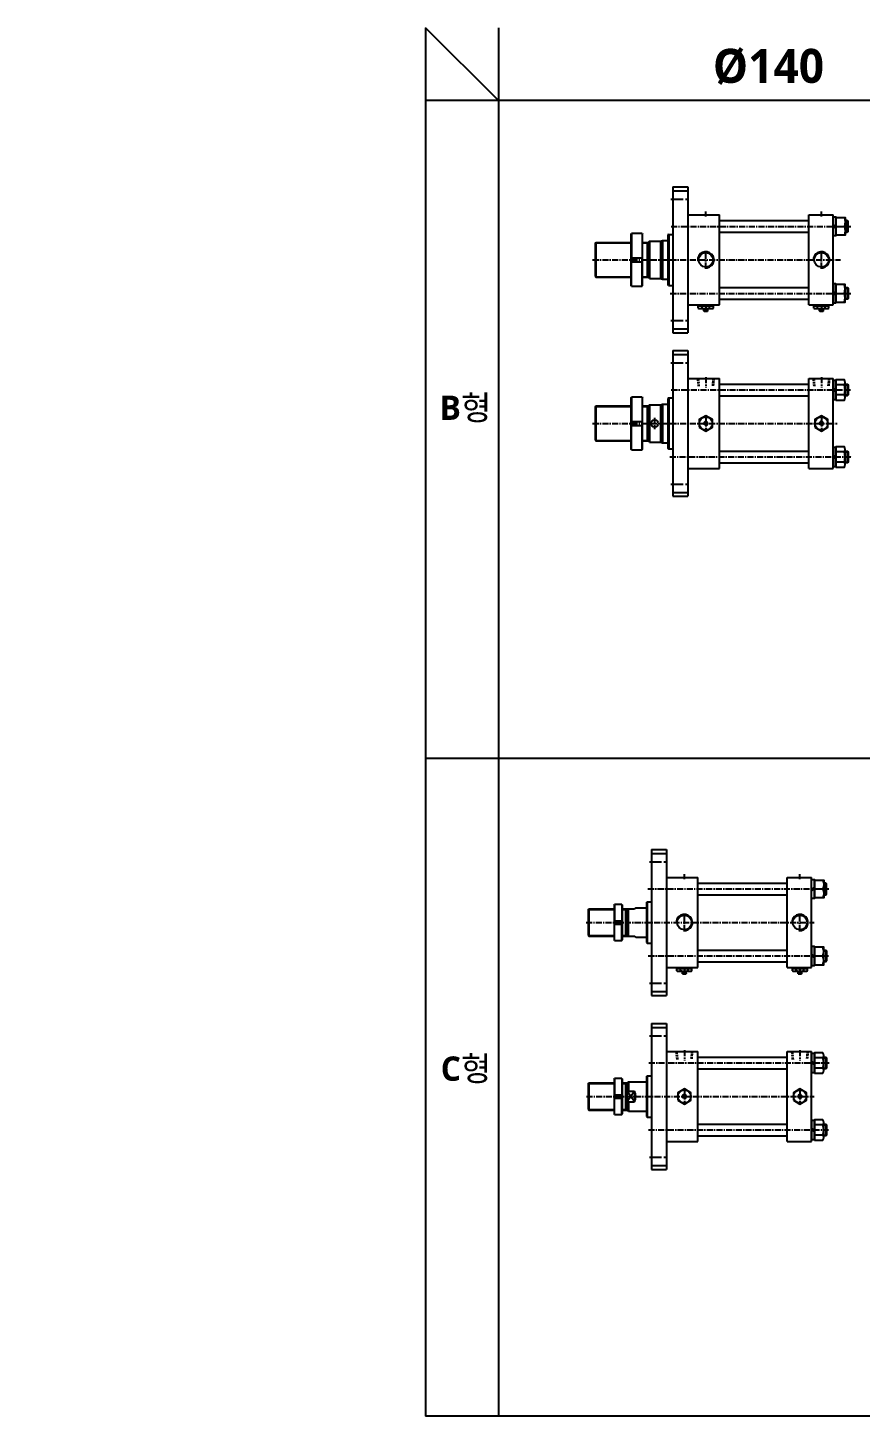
# Model space of a CAD drawing. Extents: x -819 to 9187, y 0 to 4541.
# Drawn here: x -819 to 895, y 0 to 2859 of the extents above; entities that cross this region are included whole.
import ezdxf

# ---------------------------------------------------------------- set-up
doc = ezdxf.new("R2010")
doc.units = 0
doc.header["$LTSCALE"] = 10
doc.header["$MEASUREMENT"] = 0
for name, pattern in [('CENTER', [2, 1.25, -0.25, 0.25, -0.25]), ('CENTERX2', [4, 2.5, -0.5, 0.5, -0.5]), ('HIDDEN', [0.375, 0.25, -0.125])]:
    doc.linetypes.add(name, pattern=pattern)
doc.layers.get('0').update_dxf_attribs({"linetype": 'CONTINUOUS'})
doc.layers.get('DEFPOINTS').update_dxf_attribs({"linetype": 'CONTINUOUS'})
for name, color, linetype in [('CEN', 1, 'CENTERX2'), ('ML', 7, 'CONTINUOUS'), ('THIN', 3, 'CONTINUOUS')]:
    doc.layers.add(name, color=color, linetype=linetype)
doc.styles.add('GHS', font='romans', dxfattribs={"bigfont": 'ghs'})
doc.styles.add('문자', font='romans.shx')

msp = doc.modelspace()

# ---------------------------------------------------------------- linework, layer by layer
for p, q in [((0, 2859.1), (0, 0)), ((150, 2709.1), (0, 2859.1)), ((150, 2859.1), (150, 0)), ((9187.2, 2709.1), (0, 2709.1)), ((9187.2, 1354.5), (0, 1354.5)), ((9187.2, 0), (0, 0))]:
    msp.add_line(p, q)
at = {"color": 7, "linetype": 'Continuous'}
for p, q in [((562.3, 2286.7), (562.3, 2288.7)), ((562.3, 2288.7), (591.5, 2288.7)), ((591.5, 2286.7), (591.5, 2288.7)), ((800.3, 2286.7), (800.3, 2288.7)), ((800.3, 2288.7), (829.5, 2288.7)), ((829.5, 2286.7), (829.5, 2288.7)), ((561.3, 2281.7), (561.3, 2286.7)), ((561.3, 2286.7), (567.7, 2286.7)), ((564.5, 2280.7), (589.3, 2280.7)), ((567.7, 2286.7), (592.5, 2286.7)), ((569.1, 2281.7), (569.1, 2286.7)), ((572.9, 2281), (572.9, 2281)), ((572.9, 2276.2), (572.9, 2280.7)), ((572.9, 2276.2), (573.4, 2275.7)), ((580.9, 2276.2), (572.9, 2276.2)), ((573.4, 2275.7), (580.4, 2275.7)), ((580.9, 2276.2), (580.4, 2275.7)), ((580.9, 2276.2), (580.9, 2280.7)), ((584.7, 2281.7), (584.7, 2286.7)), ((592.5, 2281.7), (592.5, 2286.7)), ((799.3, 2281.7), (799.3, 2286.7)), ((799.3, 2286.7), (805.7, 2286.7)), ((802.5, 2280.7), (827.3, 2280.7)), ((805.7, 2286.7), (830.5, 2286.7)), ((807.1, 2281.7), (807.1, 2286.7)), ((810.9, 2281), (810.9, 2281)), ((810.9, 2276.2), (810.9, 2280.7)), ((810.9, 2276.2), (811.4, 2275.7)), ((818.9, 2276.2), (810.9, 2276.2)), ((811.4, 2275.7), (818.4, 2275.7)), ((818.9, 2276.2), (818.4, 2275.7)), ((818.9, 2276.2), (818.9, 2280.7)), ((822.7, 2281.7), (822.7, 2286.7)), ((830.5, 2281.7), (830.5, 2286.7)), ((517.1, 917.2), (517.1, 922.2)), ((517.1, 922.2), (523.5, 922.2)), ((518.1, 922.2), (518.1, 924.2)), ((518.1, 924.2), (547.3, 924.2)), ((520.3, 916.2), (545.1, 916.2)), ((523.5, 922.2), (548.3, 922.2)), ((524.9, 917.2), (524.9, 922.2)), ((528.7, 916.5), (528.7, 916.5)), ((528.7, 911.7), (528.7, 916.2)), ((536.7, 911.7), (536.7, 916.2)), ((540.5, 917.2), (540.5, 922.2)), ((547.3, 922.2), (547.3, 924.2)), ((548.3, 917.2), (548.3, 922.2)), ((755.1, 917.2), (755.1, 922.2)), ((755.1, 922.2), (761.5, 922.2)), ((756.1, 922.2), (756.1, 924.2)), ((756.1, 924.2), (785.3, 924.2)), ((758.3, 916.2), (783.1, 916.2)), ((761.5, 922.2), (786.3, 922.2)), ((762.9, 917.2), (762.9, 922.2)), ((766.7, 916.5), (766.7, 916.5)), ((766.7, 911.7), (766.7, 916.2)), ((774.7, 911.7), (774.7, 916.2)), ((778.5, 917.2), (778.5, 922.2)), ((785.3, 922.2), (785.3, 924.2)), ((786.3, 917.2), (786.3, 922.2)), ((528.7, 911.7), (529.2, 911.2)), ((536.7, 911.7), (528.7, 911.7)), ((529.2, 911.2), (536.2, 911.2)), ((536.7, 911.7), (536.2, 911.2)), ((766.7, 911.7), (767.2, 911.2)), ((774.7, 911.7), (766.7, 911.7)), ((767.2, 911.2), (774.2, 911.2)), ((774.7, 911.7), (774.2, 911.2))]:
    msp.add_line(p, q, dxfattribs=at)
for points in [[(563.4, 2036.5), (576.9, 2028.7), (590.4, 2036.5), (590.4, 2052.1), (576.9, 2059.9), (563.4, 2052.1)], [(801.4, 2036.5), (814.9, 2028.7), (828.4, 2036.5), (828.4, 2052.1), (814.9, 2059.9), (801.4, 2052.1)], [(575.5, 2046.8), (574, 2044.3), (575.5, 2041.8), (578.4, 2041.8), (579.8, 2044.3), (578.4, 2046.8)], [(813.5, 2046.8), (812, 2044.3), (813.5, 2041.8), (816.4, 2041.8), (817.8, 2044.3), (816.4, 2046.8)], [(519.2, 650.6), (532.7, 642.8), (546.2, 650.6), (546.2, 666.2), (532.7, 674), (519.2, 666.2)], [(531.3, 660.9), (529.8, 658.4), (531.3, 655.9), (534.2, 655.9), (535.6, 658.4), (534.2, 660.9)], [(757.2, 650.6), (770.7, 642.8), (784.2, 650.6), (784.2, 666.2), (770.7, 674), (757.2, 666.2)], [(769.3, 660.9), (767.8, 658.4), (769.3, 655.9), (772.2, 655.9), (773.6, 658.4), (772.2, 660.9)]]:
    msp.add_lwpolyline(points, close=True, dxfattribs=at)
for centre, radius in [((576.9, 2044.3), 13.5), ((576.9, 2044.3), 3.5), ((814.9, 2044.3), 13.5), ((814.9, 2044.3), 3.5), ((532.7, 658.4), 13.5), ((532.7, 658.4), 3.5), ((770.7, 658.4), 13.5), ((770.7, 658.4), 3.5)]:
    msp.add_circle(centre, radius, dxfattribs=at)
for centre, radius, start, end in [((564.5, 2286.3), 5.62, 235.6158, 270), ((565.2, 2288.9), 8.22, 241.7006, 298.2994), ((576.9, 2312.1), 31.3, 255.6172, 270.0141), ((576.9, 2312.1), 31.3, 269.9859, 284.3828), ((588.6, 2288.9), 8.22, 241.7006, 298.2994), ((802.5, 2286.3), 5.62, 235.6158, 270), ((803.2, 2288.9), 8.22, 241.7006, 298.2994), ((814.9, 2312.1), 31.3, 255.6172, 270.0141), ((814.9, 2312.1), 31.3, 269.9859, 284.3828), ((826.6, 2288.9), 8.22, 241.7006, 298.2994), ((520.3, 921.9), 5.62, 235.6158, 270), ((521, 924.5), 8.22, 241.7006, 298.2994), ((532.7, 947.6), 31.3, 255.6172, 270.0141), ((532.7, 947.6), 31.3, 269.9859, 284.3828), ((544.4, 924.5), 8.22, 241.7006, 298.2994), ((758.3, 921.9), 5.62, 235.6158, 270), ((759, 924.5), 8.22, 241.7006, 298.2994), ((770.7, 947.6), 31.3, 255.6172, 270.0141), ((770.7, 947.6), 31.3, 269.9859, 284.3828), ((782.4, 924.5), 8.22, 241.7006, 298.2994)]:
    msp.add_arc(centre, radius, start, end, dxfattribs=at)
at = {"layer": 'CEN', "color": 1, "linetype": 'CENTER', "ltscale": 2}
for p, q in [((504.9, 2506.2), (543.9, 2506.2)), ((504.9, 2256.2), (543.9, 2256.2)), ((504.9, 2169.3), (543.9, 2169.3)), ((504.9, 1919.3), (543.9, 1919.3)), ((460.7, 1141.7), (499.7, 1141.7)), ((460.7, 891.7), (499.7, 891.7)), ((460.7, 783.4), (499.7, 783.4)), ((460.7, 533.4), (499.7, 533.4))]:
    msp.add_line(p, q, dxfattribs=at)
at = {"layer": 'CEN', "color": 1, "linetype": 'CENTER'}
msp.add_line((471.4, 2055.8), (471.4, 2032.8), dxfattribs=at)
at = {"layer": 'DEFPOINTS', "color": 0, "linetype": 'ByBlock'}
for p in [(539.9, 2194.3), (498.9, 2004.3), (495.7, 808.4)]:
    msp.add_point(p, dxfattribs=at)
at = {"layer": 'ML'}
for p, q in [((508.9, 2531.2), (508.9, 2231.2)), ((508.9, 2531.2), (539.9, 2531.2)), ((508.9, 2523.2), (539.9, 2523.2)), ((539.9, 2531.2), (539.9, 2231.2)), ((539.9, 2473.7), (604.9, 2473.7)), ((604.9, 2288.7), (604.9, 2473.7)), ((788.9, 2288.7), (788.9, 2473.7)), ((788.9, 2473.7), (838.9, 2473.7)), ((838.9, 2288.7), (838.9, 2473.7)), ((863.8, 2465.8), (863.8, 2434.6)), ((868.2, 2438.2), (868.2, 2462.2)), ((422.7, 2434.2), (423.7, 2435.2)), ((422.7, 2434.2), (422.7, 2328.2)), ((445.7, 2435.2), (423.7, 2435.2)), ((423.7, 2435.2), (423.7, 2385.2)), ((445.7, 2435.2), (445.7, 2385.2)), ((445.7, 2435.2), (446.7, 2434.2)), ((446.7, 2328.2), (446.7, 2434.2)), ((499.9, 2433.7), (498.9, 2432.7)), ((498.9, 2432.7), (498.9, 2329.7)), ((499.9, 2433.7), (508.9, 2433.7)), ((500.4, 2433.7), (500.4, 2328.7)), ((844.8, 2454.8), (838.9, 2448.9)), ((844.8, 2451.5), (838.9, 2445.6)), ((844.8, 2450.2), (862.2, 2450.2)), ((348.9, 2415.7), (350.4, 2417.2)), ((348.9, 2415.7), (348.9, 2346.7)), ((350.4, 2417.2), (350.4, 2345.2)), ((350.4, 2417.2), (422.7, 2417.2)), ((446.7, 2417.2), (458.9, 2417.2)), ((455.9, 2417.2), (455.9, 2345.2)), ((460.9, 2419.7), (458.9, 2417.7)), ((458.9, 2417.7), (458.9, 2344.7)), ((460.9, 2419.7), (483.9, 2419.7)), ((460.9, 2419.7), (460.9, 2342.7)), ((483.9, 2419.7), (487.9, 2421.2)), ((483.9, 2419.7), (483.9, 2342.7)), ((487.9, 2421.2), (487.9, 2341.2)), ((487.9, 2421.2), (498.9, 2421.2)), ((422.7, 2385.2), (446.7, 2385.2)), ((422.7, 2377.2), (446.7, 2377.2)), ((423.7, 2327.2), (423.7, 2377.2)), ((445.7, 2327.2), (445.7, 2377.2)), ((348.9, 2346.7), (350.4, 2345.2)), ((350.4, 2345.2), (422.7, 2345.2)), ((446.7, 2345.2), (458.9, 2345.2)), ((460.9, 2342.7), (458.9, 2344.7)), ((423.7, 2327.2), (422.7, 2328.2)), ((423.7, 2327.2), (445.7, 2327.2)), ((445.7, 2327.2), (446.7, 2328.2)), ((460.9, 2342.7), (483.9, 2342.7)), ((483.9, 2342.7), (487.9, 2341.2)), ((487.9, 2341.2), (498.9, 2341.2)), ((499.9, 2328.7), (498.9, 2329.7)), ((499.9, 2328.7), (508.9, 2328.7)), ((844.8, 2310.9), (838.9, 2316.8)), ((863.8, 2296.6), (863.8, 2327.8)), ((868.2, 2324.2), (868.2, 2300.2)), ((539.9, 2288.7), (604.9, 2288.7)), ((788.9, 2288.7), (838.9, 2288.7)), ((844.8, 2307.6), (838.9, 2313.5)), ((844.8, 2312.2), (862.2, 2312.2)), ((508.9, 2239.2), (539.9, 2239.2)), ((508.9, 2231.2), (539.9, 2231.2)), ((508.9, 2194.3), (508.9, 1894.3)), ((508.9, 2194.3), (539.9, 2194.3)), ((508.9, 2186.3), (539.9, 2186.3)), ((539.9, 2194.3), (539.9, 1894.3)), ((539.9, 2136.8), (604.9, 2136.8)), ((604.9, 1951.8), (604.9, 2136.8)), ((788.9, 1951.8), (788.9, 2136.8)), ((788.9, 2136.8), (838.9, 2136.8)), ((838.9, 1951.8), (838.9, 2136.8)), ((844.8, 2112), (838.9, 2117.9)), ((862.2, 2123.7), (844.8, 2123.7)), ((863.8, 2097.7), (863.8, 2128.9)), ((868.2, 2125.3), (868.2, 2101.3)), ((422.7, 2097.3), (423.7, 2098.3)), ((422.7, 2097.3), (422.7, 1991.3)), ((423.7, 2098.3), (423.7, 2048.3)), ((445.7, 2098.3), (423.7, 2098.3)), ((445.7, 2098.3), (445.7, 2048.3)), ((445.7, 2098.3), (446.7, 2097.3)), ((446.7, 1991.3), (446.7, 2097.3)), ((499.9, 2096.8), (498.9, 2095.8)), ((498.9, 2095.8), (498.9, 1992.8)), ((499.9, 2096.8), (508.9, 2096.8)), ((500.4, 2096.8), (500.4, 1991.8)), ((844.8, 2108.7), (838.9, 2114.6)), ((862.2, 2102.9), (844.8, 2102.9)), ((348.9, 2078.8), (350.4, 2080.3)), ((348.9, 2078.8), (348.9, 2009.8)), ((350.4, 2080.3), (422.7, 2080.3)), ((350.4, 2080.3), (350.4, 2008.3)), ((446.7, 2080.3), (458.9, 2080.3)), ((455.9, 2080.3), (455.9, 2008.3)), ((460.9, 2082.8), (458.9, 2080.8)), ((458.9, 2080.8), (458.9, 2007.8)), ((460.9, 2082.8), (460.9, 2005.8)), ((460.9, 2082.8), (483.9, 2082.8)), ((483.9, 2082.8), (487.9, 2084.3)), ((483.9, 2082.8), (483.9, 2005.8)), ((487.9, 2084.3), (487.9, 2004.3)), ((487.9, 2084.3), (498.9, 2084.3)), ((422.7, 2048.3), (446.7, 2048.3)), ((422.7, 2040.3), (446.7, 2040.3)), ((423.7, 1990.3), (423.7, 2040.3)), ((445.7, 1990.3), (445.7, 2040.3)), ((348.9, 2009.8), (350.4, 2008.3)), ((350.4, 2008.3), (422.7, 2008.3)), ((446.7, 2008.3), (458.9, 2008.3)), ((460.9, 2005.8), (458.9, 2007.8)), ((460.9, 2005.8), (483.9, 2005.8)), ((483.9, 2005.8), (487.9, 2004.3)), ((487.9, 2004.3), (498.9, 2004.3)), ((423.7, 1990.3), (422.7, 1991.3)), ((423.7, 1990.3), (445.7, 1990.3)), ((445.7, 1990.3), (446.7, 1991.3)), ((499.9, 1991.8), (498.9, 1992.8)), ((499.9, 1991.8), (508.9, 1991.8)), ((844.8, 1974), (838.9, 1979.9)), ((844.8, 1970.7), (838.9, 1976.6)), ((862.2, 1985.7), (844.8, 1985.7)), ((863.8, 1959.7), (863.8, 1990.9)), ((868.2, 1987.3), (868.2, 1963.3)), ((539.9, 1951.8), (604.9, 1951.8)), ((788.9, 1951.8), (838.9, 1951.8)), ((862.2, 1964.9), (844.8, 1964.9)), ((508.9, 1902.3), (539.9, 1902.3)), ((508.9, 1894.3), (539.9, 1894.3)), ((464.7, 1166.7), (464.7, 866.7)), ((464.7, 1166.7), (495.7, 1166.7)), ((464.7, 1158.7), (495.7, 1158.7)), ((495.7, 1166.7), (495.7, 866.7)), ((495.7, 1109.2), (560.7, 1109.2)), ((560.7, 924.2), (560.7, 1109.2)), ((744.7, 924.2), (744.7, 1109.2)), ((744.7, 1109.2), (794.7, 1109.2)), ((794.7, 924.2), (794.7, 1109.2)), ((800.6, 1090.4), (794.7, 1084.5)), ((800.6, 1087), (794.7, 1081.1)), ((819.6, 1101.3), (819.6, 1070.1)), ((824, 1073.7), (824, 1097.7)), ((454.7, 1057.7), (456.2, 1059.2)), ((456.2, 1059.2), (456.2, 974.2)), ((800.6, 1085.7), (818, 1085.7)), ((334.7, 1043.2), (336.2, 1044.7)), ((334.7, 1043.2), (334.7, 990.2)), ((336.2, 1044.7), (336.2, 988.7)), ((388.1, 1052.7), (389.1, 1053.7)), ((388.1, 1052.7), (388.1, 980.7)), ((389.1, 1053.7), (389.1, 1020.2)), ((404.1, 1053.7), (389.1, 1053.7)), ((404.1, 1053.7), (404.1, 1020.2)), ((404.1, 1053.7), (405.1, 1052.7)), ((405.1, 980.7), (405.1, 1052.7)), ((411.7, 1044.7), (411.7, 988.7)), ((414.7, 1044.7), (414.7, 988.7)), ((417.7, 988.7), (417.7, 1044.7)), ((432.7, 1046.7), (429.7, 1044.7)), ((454.7, 1057.7), (454.7, 975.7)), ((388.1, 1020.2), (405.1, 1020.2)), ((388.1, 1013.2), (405.1, 1013.2)), ((389.1, 979.7), (389.1, 1013.2)), ((404.1, 979.7), (404.1, 1013.2)), ((334.7, 990.2), (336.2, 988.7)), ((388.1, 980.7), (389.1, 979.7)), ((389.1, 979.7), (404.1, 979.7)), ((404.1, 979.7), (405.1, 980.7)), ((432.7, 986.7), (429.7, 988.7)), ((454.7, 975.7), (456.2, 974.2)), ((800.6, 946.5), (794.7, 952.4)), ((800.6, 943.1), (794.7, 949)), ((800.6, 947.7), (818, 947.7)), ((819.6, 932.1), (819.6, 963.3)), ((824, 959.7), (824, 935.7)), ((495.7, 924.2), (560.7, 924.2)), ((744.7, 924.2), (794.7, 924.2)), ((464.7, 874.7), (495.7, 874.7)), ((464.7, 866.7), (495.7, 866.7)), ((464.7, 808.4), (464.7, 508.4)), ((464.7, 808.4), (495.7, 808.4)), ((495.7, 808.4), (495.7, 508.4)), ((464.7, 800.4), (495.7, 800.4)), ((495.7, 750.9), (560.7, 750.9)), ((560.7, 565.9), (560.7, 750.9)), ((744.7, 565.9), (744.7, 750.9)), ((744.7, 750.9), (794.7, 750.9)), ((794.7, 565.9), (794.7, 750.9)), ((800.6, 726.1), (794.7, 732)), ((800.6, 722.8), (794.7, 728.7)), ((818, 737.8), (800.6, 737.8)), ((818, 717), (800.6, 717)), ((819.6, 711.8), (819.6, 743)), ((824, 739.4), (824, 715.4)), ((334.7, 684.9), (336.2, 686.4)), ((336.2, 686.4), (336.2, 630.4)), ((388.1, 694.4), (389.1, 695.4)), ((388.1, 694.4), (388.1, 622.4)), ((404.1, 695.4), (389.1, 695.4)), ((389.1, 695.4), (389.1, 661.9)), ((404.1, 695.4), (405.1, 694.4)), ((404.1, 695.4), (404.1, 661.9)), ((405.1, 622.4), (405.1, 694.4)), ((411.7, 686.4), (411.7, 630.4)), ((417.7, 688.4), (414.7, 686.7)), ((414.7, 686.7), (414.7, 630.1)), ((417.7, 688.4), (417.7, 669.2)), ((454.7, 699.4), (456.2, 700.9)), ((454.7, 699.4), (454.7, 617.4)), ((456.2, 700.9), (456.2, 615.9)), ((334.7, 684.9), (334.7, 631.9)), ((388.1, 661.9), (405.1, 661.9)), ((414.7, 669.2), (429.7, 669.2)), ((429.7, 669.2), (429.7, 647.6)), ((334.7, 631.9), (336.2, 630.4)), ((388.1, 654.9), (405.1, 654.9)), ((389.1, 621.4), (389.1, 654.9)), ((404.1, 621.4), (404.1, 654.9)), ((414.7, 647.6), (429.7, 647.6)), ((417.7, 628.4), (414.7, 630.1)), ((417.7, 647.6), (417.7, 628.4)), ((388.1, 622.4), (389.1, 621.4)), ((389.1, 621.4), (404.1, 621.4)), ((404.1, 621.4), (405.1, 622.4)), ((454.7, 617.4), (456.2, 615.9)), ((819.6, 573.8), (819.6, 605)), ((824, 601.4), (824, 577.4)), ((800.6, 588.1), (794.7, 594)), ((800.6, 584.8), (794.7, 590.7)), ((818, 599.8), (800.6, 599.8)), ((818, 579), (800.6, 579)), ((495.7, 565.9), (560.7, 565.9)), ((744.7, 565.9), (794.7, 565.9)), ((464.7, 516.4), (495.7, 516.4)), ((464.7, 508.4), (495.7, 508.4))]:
    msp.add_line(p, q, dxfattribs=at)
at = {"layer": 'ML', "color": 1, "linetype": 'CENTER'}
for p, q in [((576.9, 2470.4), (576.9, 2480.8)), ((814.9, 2470.4), (814.9, 2480.8)), ((505.4, 2450.2), (875.5, 2450.2)), ((343.8, 2381.2), (853.9, 2381.2)), ((576.9, 2362.9), (576.9, 2399.5)), ((814.9, 2362.9), (814.9, 2399.5)), ((503.7, 2312.2), (875.2, 2312.2)), ((576.9, 2289.5), (576.9, 2280)), ((814.9, 2289.5), (814.9, 2280)), ((576.9, 2139.5), (576.9, 2118.2)), ((814.9, 2139.5), (814.9, 2118.2)), ((505.8, 2113.3), (875, 2113.3)), ((343.8, 2044.3), (847.1, 2044.3)), ((576.9, 2055.3), (576.9, 2033.3)), ((814.9, 2055.3), (814.9, 2033.3)), ((502.7, 1975.3), (877.7, 1975.3)), ((532.7, 1105.9), (532.7, 1116.4)), ((770.7, 1105.9), (770.7, 1116.4)), ((457.7, 1085.7), (830.8, 1085.7)), ((532.7, 998.5), (532.7, 1035)), ((770.7, 998.5), (770.7, 1035)), ((330.3, 1016.7), (799.8, 1016.7)), ((458.4, 947.7), (829.8, 947.7)), ((532.7, 925.1), (532.7, 915.5)), ((770.7, 925.1), (770.7, 915.5)), ((532.7, 753.6), (532.7, 732.3)), ((770.7, 753.6), (770.7, 732.3)), ((459.6, 727.4), (830.8, 727.4)), ((331.1, 658.4), (800, 658.4)), ((532.7, 669.4), (532.7, 647.4)), ((770.7, 669.4), (770.7, 647.4)), ((458.7, 589.4), (829.8, 589.4))]:
    msp.add_line(p, q, dxfattribs=at)
at = {"layer": 'ML', "color": 7, "linetype": 'Continuous'}
for p, q in [((604.9, 2462.2), (788.9, 2462.2)), ((604.9, 2438.2), (788.9, 2438.2)), ((604.9, 2324.2), (788.9, 2324.2)), ((604.9, 2300.2), (788.9, 2300.2)), ((604.9, 2125.3), (788.9, 2125.3)), ((604.9, 2101.3), (788.9, 2101.3)), ((604.9, 1987.3), (788.9, 1987.3)), ((604.9, 1963.3), (788.9, 1963.3)), ((560.7, 1097.7), (744.7, 1097.7)), ((456.2, 1059.2), (464.7, 1059.2)), ((560.7, 1073.7), (744.7, 1073.7)), ((336.2, 1044.7), (388.1, 1044.7)), ((405.1, 1044.7), (414.7, 1044.7)), ((414.7, 1044.7), (429.7, 1044.7)), ((432.7, 1046.7), (454.7, 1046.7)), ((336.2, 988.7), (388.1, 988.7)), ((405.1, 988.7), (414.7, 988.7)), ((414.7, 988.7), (429.7, 988.7)), ((432.7, 986.7), (454.7, 986.7)), ((456.2, 974.2), (464.7, 974.2)), ((560.7, 959.7), (744.7, 959.7)), ((560.7, 935.7), (744.7, 935.7)), ((560.7, 739.4), (744.7, 739.4)), ((560.7, 715.4), (744.7, 715.4)), ((336.2, 686.4), (388.1, 686.4)), ((405.1, 686.4), (414.7, 686.4)), ((417.7, 688.4), (454.7, 688.4)), ((456.2, 700.9), (464.7, 700.9)), ((336.2, 630.4), (388.1, 630.4)), ((405.1, 630.4), (414.7, 630.4)), ((417.7, 628.4), (454.7, 628.4)), ((456.2, 615.9), (464.7, 615.9)), ((560.7, 601.4), (744.7, 601.4)), ((560.7, 577.4), (744.7, 577.4))]:
    msp.add_line(p, q, dxfattribs=at)
at = {"layer": 'ML', "color": 2}
for p, q in [((349.4, 2416.2), (422.7, 2416.2)), ((446.7, 2416.2), (455.9, 2416.2)), ((455.9, 2416.2), (457.6, 2417.2)), ((349.4, 2346.2), (422.7, 2346.2)), ((446.7, 2346.2), (455.9, 2346.2)), ((455.9, 2346.2), (457.6, 2345.2)), ((573.4, 2280.9), (573.4, 2280.9)), ((573.4, 2275.7), (573.4, 2280.7)), ((580.4, 2275.7), (580.4, 2280.7)), ((811.4, 2280.9), (811.4, 2280.9)), ((811.4, 2275.7), (811.4, 2280.7)), ((818.4, 2275.7), (818.4, 2280.7)), ((349.4, 2079.3), (422.7, 2079.3)), ((446.7, 2079.3), (455.9, 2079.3)), ((455.9, 2079.3), (457.6, 2080.3)), ((349.4, 2009.3), (422.7, 2009.3)), ((446.7, 2009.3), (455.9, 2009.3)), ((455.9, 2009.3), (457.6, 2008.3)), ((411.7, 1043.7), (413.5, 1044.7)), ((411.7, 989.7), (413.5, 988.7)), ((529.2, 916.4), (529.2, 916.4)), ((529.2, 911.2), (529.2, 916.2)), ((536.2, 911.2), (536.2, 916.2)), ((767.2, 916.4), (767.2, 916.4)), ((767.2, 911.2), (767.2, 916.2)), ((774.2, 911.2), (774.2, 916.2)), ((411.7, 685.4), (413.5, 686.4)), ((429.7, 669.2), (414.7, 647.6)), ((429.7, 647.6), (414.7, 669.2)), ((411.7, 631.4), (413.5, 630.4))]:
    msp.add_line(p, q, dxfattribs=at)
at = {"layer": 'ML', "color": 6, "linetype": 'HIDDEN', "ltscale": 1.5}
for p, q in [((561.9, 2120.8), (560.3, 2136.8)), ((563.5, 2120.8), (561.9, 2136.8)), ((591.9, 2136.8), (590.3, 2120.8)), ((593.5, 2136.8), (591.9, 2120.8)), ((799.9, 2120.8), (798.3, 2136.8)), ((801.5, 2120.8), (799.9, 2136.8)), ((829.9, 2136.8), (828.3, 2120.8)), ((831.5, 2136.8), (829.9, 2120.8)), ((517.7, 734.9), (516.1, 750.9)), ((519.3, 734.9), (517.7, 750.9)), ((547.7, 750.9), (546.1, 734.9)), ((549.3, 750.9), (547.7, 734.9)), ((755.7, 734.9), (754.1, 750.9)), ((757.3, 734.9), (755.7, 750.9)), ((785.7, 750.9), (784.1, 734.9)), ((787.3, 750.9), (785.7, 734.9))]:
    msp.add_line(p, q, dxfattribs=at)
at = {"layer": 'ML', "color": 2, "linetype": 'Continuous'}
for p, q in [((335.2, 1043.7), (388.1, 1043.7)), ((405.1, 1043.7), (411.7, 1043.7)), ((335.2, 989.7), (388.1, 989.7)), ((405.1, 989.7), (411.7, 989.7)), ((335.2, 685.4), (388.1, 685.4)), ((405.1, 685.4), (411.7, 685.4)), ((335.2, 631.4), (388.1, 631.4)), ((405.1, 631.4), (411.7, 631.4))]:
    msp.add_line(p, q, dxfattribs=at)
at = {"layer": 'ML'}
for points in [[(838.9, 2430.9), (838.9, 2469.6), (844.8, 2469.6), (844.8, 2430.9), (838.9, 2430.9)], [(863.8, 2438.2), (868.2, 2438.2), (869.8, 2439.8), (869.8, 2460.6), (868.2, 2462.2), (863.8, 2462.2)], [(838.9, 2331.6), (838.9, 2292.9), (844.8, 2292.9), (844.8, 2331.6), (838.9, 2331.6)], [(863.8, 2324.2), (868.2, 2324.2), (869.8, 2322.6), (869.8, 2301.8), (868.2, 2300.2), (863.8, 2300.2)], [(838.9, 2132.6), (838.9, 2093.9), (844.8, 2093.9), (844.8, 2132.6), (838.9, 2132.6)], [(863.8, 2125.3), (868.2, 2125.3), (869.8, 2123.7), (869.8, 2102.9), (868.2, 2101.3), (863.8, 2101.3)], [(838.9, 1994.6), (838.9, 1955.9), (844.8, 1955.9), (844.8, 1994.6), (838.9, 1994.6)], [(863.8, 1987.3), (868.2, 1987.3), (869.8, 1985.7), (869.8, 1964.9), (868.2, 1963.3), (863.8, 1963.3)], [(794.7, 1066.4), (794.7, 1105.1), (800.6, 1105.1), (800.6, 1066.4), (794.7, 1066.4)], [(819.6, 1073.7), (824, 1073.7), (825.6, 1075.4), (825.6, 1096.1), (824, 1097.7), (819.6, 1097.7)], [(794.7, 967.1), (794.7, 928.4), (800.6, 928.4), (800.6, 967.1), (794.7, 967.1)], [(819.6, 959.7), (824, 959.7), (825.6, 958.1), (825.6, 937.4), (824, 935.7), (819.6, 935.7)], [(794.7, 746.7), (794.7, 708), (800.6, 708), (800.6, 746.7), (794.7, 746.7)], [(819.6, 739.4), (824, 739.4), (825.6, 737.8), (825.6, 717), (824, 715.4), (819.6, 715.4)], [(794.7, 608.7), (794.7, 570), (800.6, 570), (800.6, 608.7), (794.7, 608.7)], [(819.6, 601.4), (824, 601.4), (825.6, 599.8), (825.6, 579), (824, 577.4), (819.6, 577.4)]]:
    msp.add_lwpolyline(points, dxfattribs=at)
for points in [[(844.8, 2468.2), (863.8, 2468.2), (863.8, 2432.2), (844.8, 2432.2)], [(844.8, 2294.2), (863.8, 2294.2), (863.8, 2330.2), (844.8, 2330.2)], [(800.6, 1103.7), (819.6, 1103.7), (819.6, 1067.7), (800.6, 1067.7)], [(800.6, 929.7), (819.6, 929.7), (819.6, 965.7), (800.6, 965.7)]]:
    msp.add_lwpolyline(points, close=True, dxfattribs=at)
for points in [[(862.2, 2468.2, -0.178633), (862.2, 2450.2, -0.178633), (862.2, 2432.2)], [(862.2, 2294.2, 0.178633), (862.2, 2312.2, 0.178633), (862.2, 2330.2)], [(844.8, 2092.5), (862.2, 2092.5, 0.309401), (862.2, 2102.9, 0.154701), (862.2, 2123.7, 0.309401), (862.2, 2134.1), (844.8, 2134.1), (844.8, 2092.5)], [(844.8, 1954.5), (862.2, 1954.5, 0.309401), (862.2, 1964.9, 0.154701), (862.2, 1985.7, 0.309401), (862.2, 1996.1), (844.8, 1996.1), (844.8, 1954.5)], [(818, 1103.7, -0.178633), (818, 1085.7, -0.178633), (818, 1067.7)], [(818, 929.7, 0.178633), (818, 947.7, 0.178633), (818, 965.7)], [(800.6, 706.6), (818, 706.6, 0.309401), (818, 717, 0.154701), (818, 737.8, 0.309401), (818, 748.2), (800.6, 748.2), (800.6, 706.6)], [(800.6, 568.6), (818, 568.6, 0.309401), (818, 579, 0.154701), (818, 599.8, 0.309401), (818, 610.2), (800.6, 610.2), (800.6, 568.6)]]:
    msp.add_lwpolyline(points, format="xyb", dxfattribs=at)
for centre, radius in [((576.9, 2381.2), 15), ((814.9, 2381.2), 15), ((471.4, 2044.3), 7.5), ((532.7, 1016.7), 15), ((770.7, 1016.7), 15)]:
    msp.add_circle(centre, radius, dxfattribs=at)
at = {"layer": 'ML', "color": 2}
for centre, radius, start, end in [((576.9, 2381.2), 16.6, 262.807, 186.1554), ((814.9, 2381.2), 16.6, 262.807, 186.1554), ((576.9, 2044.3), 4, 270, 180), ((814.9, 2044.3), 4, 270, 180), ((532.7, 1016.7), 16.6, 262.807, 186.1554), ((770.7, 1016.7), 16.6, 262.807, 186.1554), ((532.7, 658.4), 4, 270, 180), ((770.7, 658.4), 4, 270, 180)]:
    msp.add_arc(centre, radius, start, end, dxfattribs=at)
at = {"layer": 'ML'}
msp.add_arc((411.9, 658.4), 20.8, 328.8704, 31.1296, dxfattribs=at)
at = {"layer": 'THIN', "color": 2}
for p, q in [((863.8, 2460.6), (869.8, 2460.6)), ((863.8, 2439.8), (869.8, 2439.8)), ((863.8, 2322.6), (869.8, 2322.6)), ((863.8, 2301.8), (869.8, 2301.8)), ((863.8, 2123.7), (869.8, 2123.7)), ((863.8, 2102.9), (869.8, 2102.9)), ((863.8, 1985.7), (869.8, 1985.7)), ((863.8, 1964.9), (869.8, 1964.9)), ((819.6, 1096.1), (825.6, 1096.1)), ((819.6, 1075.4), (825.6, 1075.4)), ((819.6, 958.1), (825.6, 958.1)), ((819.6, 937.4), (825.6, 937.4)), ((819.6, 737.8), (825.6, 737.8)), ((819.6, 717), (825.6, 717)), ((819.6, 599.8), (825.6, 599.8)), ((819.6, 579), (825.6, 579))]:
    msp.add_line(p, q, dxfattribs=at)

# ---------------------------------------------------------------- texts
at = {"attachment_point": 1, "style": '문자'}
for s, width, gutter_width, heights, insert, char_height in [('{\\fMalgun Gothic|b1|i0|c129|p50;%%C140}', 124.533, 16, [-75.6], (591.4, 2815.6), 70), ('{\\fMalgun Gothic|b1|i0|c129|p50;B형}', 655.383, 160, [-66.4], (28.8, 2101.7), 50), ('{\\fMalgun Gothic|b1|i0|c129|p50;C형}', 655.383, 160, [-66.4], (31, 740.8), 50)]:
    msp.add_mtext_dynamic_manual_height_columns(s, width=width, gutter_width=gutter_width, heights=heights, dxfattribs=dict(at, insert=insert, char_height=char_height))
at = {"layer": 'ML', "color": 2, "insert": (-819.3, 74.1), "char_height": 3, "attachment_point": 7, "style": 'GHS'}
msp.add_mtext('\\A1;', dxfattribs=at)

doc.saveas('drawing.dxf')
